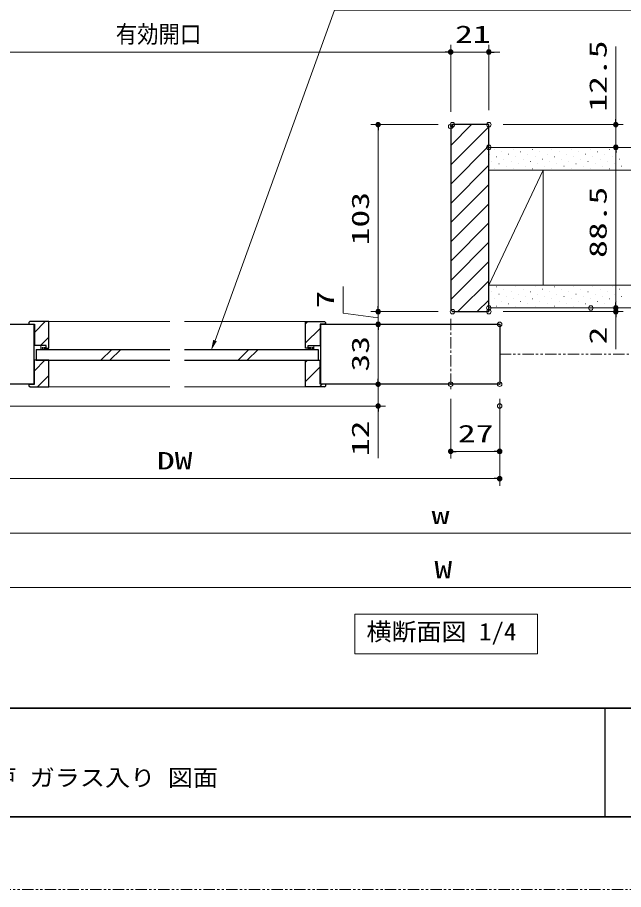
# Model space of a CAD drawing. Units: millimetres, scale not verified. Extents: x -1306 to 1306, y -607 to 607.
# Drawn here: x -596.8 to -262.7, y -594 to -113.6 of the extents above; entities that cross this region are included whole.
import ezdxf
from ezdxf.enums import TextEntityAlignment as Align

# ---------------------------------------------------------------- set-up
doc = ezdxf.new("R2010")
doc.units = ezdxf.units.MM
doc.header["$LTSCALE"] = 5
doc.header["$PDMODE"] = 32
doc.header["$PDSIZE"] = 2.5
for name, pattern in [('USER1', [2.5, 1.25, -0.25, 0.25, -0.25, 0.25, -0.25]), ('USER2', [0.375, 0.25, -0.125]), ('USER3', [2, 1.25, -0.25, 0.25, -0.25])]:
    doc.linetypes.add(name, pattern=pattern)
for name, color, linetype, lineweight in [('0-1_線(黄)', 2, 'Continuous', 15), ('0-3_陰線', 4, 'USER1', 9), ('0-8_二点鎖線', 4, 'USER1', 9), ('0-B_点線(水)', 6, 'USER2', 9), ('0-C_中心線', 3, 'USER3', 9), ('0-D_線(白)', 7, 'Continuous', 30), ('1-0_線(水)', 4, 'Continuous', 9), ('1-1_寸法線', 3, 'Continuous', 13), ('1-2_ハッチング', 6, 'Continuous', 9), ('1-4_DEFPOINTS', 7, 'Continuous', 5), ('1-5_0', 3, 'Continuous', 25), ('1-7_図面枠', 7, 'Continuous', 35)]:
    doc.layers.add(name, color=color, linetype=linetype, lineweight=lineweight)
doc.styles.add('ＭＳ ゴシック', font='')
doc.styles.get('ＭＳ ゴシック').set_extended_font_data('MS Gothic')

# ---------------------------------------------------------------- blocks, each defined once
blk = doc.blocks.new('_DOT')
at = {"layer": '1-5_0'}
blk.add_line((-2.5, 0), (-5, 0), dxfattribs=at)
for points in [[(0, 0), (-2.5, 0), (-2.48, 0.313)], [(0, 0), (-2.48, -0.313), (-2.5, 0)], [(0, 0), (-2.48, 0.313), (-2.421, 0.622)], [(0, 0), (-2.421, -0.622), (-2.48, -0.313)], [(0, 0), (-2.421, 0.622), (-2.324, 0.92)], [(0, 0), (-2.324, -0.92), (-2.421, -0.622)], [(0, 0), (-2.324, 0.92), (-2.191, 1.204)], [(0, 0), (-2.191, -1.204), (-2.324, -0.92)], [(0, 0), (-2.191, 1.204), (-2.023, 1.469)], [(0, 0), (-2.023, -1.469), (-2.191, -1.204)], [(0, 0), (-2.023, 1.469), (-1.822, 1.711)], [(0, 0), (-1.822, -1.711), (-2.023, -1.469)], [(0, 0), (-1.822, 1.711), (-1.594, 1.926)], [(0, 0), (-1.594, -1.926), (-1.822, -1.711)], [(0, 0), (-1.594, 1.926), (-1.34, 2.111)], [(0, 0), (-1.34, -2.111), (-1.594, -1.926)], [(0, 0), (-1.34, 2.111), (-1.064, 2.262)], [(0, 0), (-1.064, -2.262), (-1.34, -2.111)], [(0, 0), (-1.064, 2.262), (-0.773, 2.378)], [(0, 0), (-0.773, -2.378), (-1.064, -2.262)], [(0, 0), (-0.773, 2.378), (-0.468, 2.456)], [(0, 0), (-0.468, -2.456), (-0.773, -2.378)], [(0, 0), (-0.468, 2.456), (-0.157, 2.495)], [(0, 0), (-0.157, -2.495), (-0.468, -2.456)], [(0, 0), (-0.157, 2.495), (0.157, 2.495)], [(0, 0), (0.157, -2.495), (-0.157, -2.495)], [(0, 0), (0.157, 2.495), (0.468, 2.456)], [(0, 0), (0.468, 2.456), (0.773, 2.378)], [(0, 0), (0.773, 2.378), (1.064, 2.262)], [(0, 0), (1.064, 2.262), (1.34, 2.111)], [(0, 0), (1.34, 2.111), (1.594, 1.926)], [(0, 0), (1.594, 1.926), (1.822, 1.711)], [(0, 0), (1.822, 1.711), (2.023, 1.469)], [(0, 0), (2.023, 1.469), (2.191, 1.204)], [(0, 0), (2.191, 1.204), (2.324, 0.92)], [(0, 0), (2.324, 0.92), (2.421, 0.622)], [(0, 0), (2.421, 0.622), (2.48, 0.313)], [(0, 0), (2.48, 0.313), (2.5, 0)], [(0, 0), (0.468, -2.456), (0.157, -2.495)], [(0, 0), (0.773, -2.378), (0.468, -2.456)], [(0, 0), (1.064, -2.262), (0.773, -2.378)], [(0, 0), (1.34, -2.111), (1.064, -2.262)], [(0, 0), (1.594, -1.926), (1.34, -2.111)], [(0, 0), (1.822, -1.711), (1.594, -1.926)], [(0, 0), (2.023, -1.469), (1.822, -1.711)], [(0, 0), (2.191, -1.204), (2.023, -1.469)], [(0, 0), (2.324, -0.92), (2.191, -1.204)], [(0, 0), (2.421, -0.622), (2.324, -0.92)], [(0, 0), (2.48, -0.313), (2.421, -0.622)], [(0, 0), (2.5, 0), (2.48, -0.313)]]:
    blk.add_solid(points, dxfattribs=at)

msp = doc.modelspace()

# ---------------------------------------------------------------- linework, layer by layer
at = {"layer": '0-1_線(黄)'}
for p, q in [((-336.991, -185.13), (-182.018, -185.13)), ((-306.991, -197.63), (-336.991, -261.13)), ((-336.991, -197.63), (-182.018, -197.63)), ((-306.991, -197.63), (-306.991, -261.13)), ((-336.991, -261.13), (-182.018, -261.13)), ((-336.991, -273.63), (-182.018, -273.63))]:
    msp.add_line(p, q, dxfattribs=at)
msp.add_lwpolyline([(-410.913, -442.255), (-310.168, -442.255), (-310.168, -464.09), (-410.913, -464.09)], close=True, dxfattribs=at)
at = {"layer": '0-3_陰線'}
msp.add_line((387.036, -594), (-1292.964, -594), dxfattribs=at)
at = {"layer": '0-8_二点鎖線'}
msp.add_line((-330.991, -299.13), (-182.018, -299.13), dxfattribs=at)
at = {"layer": '0-B_点線(水)'}
for p, q in [((-583.818, -296.43), (-583.818, -294.33)), ((-583.193, -296.43), (-583.193, -294.33)), ((-582.568, -296.43), (-582.568, -294.33)), ((-581.943, -296.43), (-581.943, -294.33)), ((-581.318, -296.43), (-581.318, -294.33)), ((-436.456, -296.43), (-436.456, -294.33)), ((-435.831, -296.43), (-435.831, -294.33)), ((-435.206, -296.43), (-435.206, -294.33)), ((-434.581, -296.43), (-434.581, -294.33)), ((-433.956, -296.43), (-433.956, -294.33))]:
    msp.add_line(p, q, dxfattribs=at)
at = {"layer": '0-C_中心線'}
msp.add_line((-357.991, -279.63), (-357.991, -319.63), dxfattribs=at)
at = {"layer": '0-D_線(白)'}
for p, q in [((-356.991, -172.63), (-357.991, -173.63)), ((-357.991, -173.63), (-357.991, -274.63)), ((-336.991, -273.63), (-336.941, -273.63)), ((-357.991, -274.63), (-356.991, -275.63)), ((-356.991, -275.63), (-336.991, -275.63)), ((-686.468, -282.63), (-587.468, -282.63)), ((-589.968, -281.13), (-590.468, -281.63)), ((-590.468, -281.63), (-590.468, -282.63)), ((-587.718, -282.63), (-587.718, -315.63)), ((-429.991, -282.63), (-330.991, -282.63)), ((-429.741, -282.63), (-429.741, -315.63)), ((-427.491, -281.13), (-426.991, -281.63)), ((-426.991, -281.63), (-426.991, -282.63)), ((-586.468, -296.43), (-512.73, -296.43)), ((-504.73, -296.43), (-430.991, -296.43)), ((-430.991, -296.43), (-430.991, -302.43)), ((-504.73, -302.43), (-429.991, -302.43)), ((-587.468, -315.63), (-686.468, -315.63)), ((-590.468, -315.63), (-590.468, -316.63)), ((-589.968, -317.13), (-590.468, -316.63)), ((-427.491, -317.13), (-426.991, -316.63)), ((-426.991, -315.63), (-426.991, -316.63))]:
    msp.add_line(p, q, dxfattribs=at)
for points in [[(-336.991, -275.63), (-336.991, -172.63), (-356.991, -172.63)], [(-590.468, -282.63), (-587.468, -282.63), (-587.468, -294.33)], [(-580.968, -295.83), (-579.468, -295.83), (-579.468, -281.13), (-589.968, -281.13)], [(-436.491, -295.83), (-437.991, -295.83), (-437.991, -281.13), (-427.491, -281.13)], [(-330.991, -282.63), (-330.991, -315.63), (-429.991, -315.63)], [(-426.991, -282.63), (-429.991, -282.63), (-429.991, -294.33)], [(-580.968, -295.83), (-580.968, -294.33), (-587.468, -294.33)], [(-586.468, -296.43), (-586.468, -302.43), (-512.73, -302.43)], [(-580.968, -295.83), (-580.968, -294.33), (-583.968, -294.33)], [(-436.491, -295.83), (-436.491, -294.33), (-429.991, -294.33)], [(-436.491, -295.83), (-436.491, -294.33), (-433.491, -294.33)], [(-590.468, -315.63), (-587.468, -315.63), (-587.468, -302.43)], [(-589.968, -317.13), (-579.468, -317.13), (-579.468, -302.43), (-587.468, -302.43)], [(-427.491, -317.13), (-437.991, -317.13), (-437.991, -302.43), (-429.991, -302.43)], [(-426.991, -315.63), (-429.991, -315.63), (-429.991, -302.43)]]:
    msp.add_lwpolyline(points, dxfattribs=at)
at = {"layer": '1-0_線(水)'}
for p, q in [((-579.468, -281.13), (-512.73, -281.13)), ((-437.991, -281.13), (-504.73, -281.13)), ((-583.968, -294.33), (-583.968, -296.43)), ((-580.968, -295.83), (-580.968, -296.43)), ((-550.797, -302.43), (-544.797, -296.43)), ((-545.797, -302.43), (-539.797, -296.43)), ((-475.193, -302.43), (-469.193, -296.43)), ((-470.193, -302.43), (-464.193, -296.43)), ((-436.491, -295.83), (-436.491, -296.43)), ((-433.491, -294.33), (-433.491, -296.43)), ((-579.468, -317.13), (-512.73, -317.13)), ((-437.991, -317.13), (-504.73, -317.13))]:
    msp.add_line(p, q, dxfattribs=at)
at = {"layer": '1-1_寸法線'}
for p, q in [((-357.991, -165.63), (-357.991, -128.63)), ((-357.991, -165.63), (-357.991, -128.63)), ((-336.991, -164.63), (-336.991, -128.63)), ((-266.991, -169.63), (-266.991, -129.583)), ((-679.468, -132.63), (-360.991, -132.63)), ((-360.991, -132.63), (-363.991, -132.63)), ((-357.991, -132.63), (-336.991, -132.63)), ((-333.991, -132.63), (-330.991, -132.63)), ((-364.991, -172.63), (-401.991, -172.63)), ((-328.991, -172.63), (-262.991, -172.63)), ((-266.991, -185.13), (-266.991, -172.63)), ((-397.991, -175.63), (-397.991, -272.63)), ((-328.991, -185.13), (-262.991, -185.13)), ((-274.991, -185.13), (-270.991, -185.13)), ((-266.991, -188.13), (-266.991, -191.13)), ((-266.991, -188.13), (-266.991, -270.63)), ((-266.991, -270.63), (-266.991, -267.63)), ((-397.991, -272.63), (-397.991, -269.63)), ((-328.991, -273.63), (-262.991, -273.63)), ((-272.754, -273.63), (-262.991, -273.63)), ((-266.991, -273.63), (-266.991, -275.63)), ((-364.991, -275.63), (-401.991, -275.63)), ((-364.991, -275.63), (-401.991, -275.63)), ((-397.991, -275.63), (-397.991, -282.63)), ((-397.991, -275.63), (-397.991, -282.63)), ((-328.991, -275.63), (-262.991, -275.63)), ((-266.991, -278.63), (-266.991, -296.297)), ((-338.991, -282.63), (-401.991, -282.63)), ((-338.991, -282.63), (-401.991, -282.63)), ((-397.991, -285.63), (-397.991, -288.63)), ((-397.991, -285.63), (-397.991, -312.63)), ((-397.991, -312.63), (-397.991, -309.63)), ((-405.991, -315.63), (-401.991, -315.63)), ((-338.991, -315.63), (-401.991, -315.63)), ((-397.991, -315.63), (-397.991, -327.63)), ((-357.991, -323.63), (-357.991, -356.63)), ((-330.991, -323.63), (-330.991, -356.63)), ((-679.468, -327.63), (-393.991, -327.63)), ((-397.991, -330.63), (-397.991, -356.392)), ((-330.991, -335.63), (-330.991, -371.63)), ((-354.991, -352.63), (-333.991, -352.63)), ((-683.468, -367.63), (-333.991, -367.63)), ((-683.468, -397.63), (-43.046, -397.63)), ((-700.468, -427.63), (-22.046, -427.63))]:
    msp.add_line(p, q, dxfattribs=at)
for points in [[(-166.495, -109.504), (-422.058, -109.504), (-487.908, -291.552)], [(-397.991, -279.13), (-417.317, -276.45), (-417.317, -261.784)]]:
    msp.add_lwpolyline(points, dxfattribs=at)
msp.add_solid([(-490.111, -297.133), (-488.877, -291.17), (-486.939, -291.935)], dxfattribs=at)
at = {"layer": '1-2_ハッチング'}
for p, q in [((-357.991, -184.163), (-346.458, -172.63)), ((-357.991, -194.77), (-336.991, -173.77)), ((-357.991, -205.377), (-336.991, -184.377)), ((-334.034, -186.299), (-333.984, -186.299)), ((-323.428, -186.299), (-323.378, -186.299)), ((-312.821, -186.299), (-312.771, -186.299)), ((-302.215, -186.299), (-302.165, -186.299)), ((-291.608, -186.299), (-291.558, -186.299)), ((-281.001, -186.299), (-280.951, -186.299)), ((-270.395, -186.299), (-270.345, -186.299)), ((-336.686, -188.95), (-336.636, -188.95)), ((-332.709, -190.276), (-332.659, -190.276)), ((-330.057, -187.625), (-330.007, -187.625)), ((-328.731, -191.602), (-328.681, -191.602)), ((-326.079, -188.95), (-326.029, -188.95)), ((-322.102, -190.276), (-322.052, -190.276)), ((-319.45, -187.625), (-319.4, -187.625)), ((-318.125, -191.602), (-318.075, -191.602)), ((-315.473, -188.95), (-315.423, -188.95)), ((-311.495, -190.276), (-311.445, -190.276)), ((-308.844, -187.625), (-308.794, -187.625)), ((-307.518, -191.602), (-307.468, -191.602)), ((-304.866, -188.95), (-304.816, -188.95)), ((-300.889, -190.276), (-300.839, -190.276)), ((-298.237, -187.625), (-298.187, -187.625)), ((-296.911, -191.602), (-296.861, -191.602)), ((-294.26, -188.95), (-294.21, -188.95)), ((-290.282, -190.276), (-290.232, -190.276)), ((-287.631, -187.625), (-287.581, -187.625)), ((-286.305, -191.602), (-286.255, -191.602)), ((-283.653, -188.95), (-283.603, -188.95)), ((-279.676, -190.276), (-279.626, -190.276)), ((-277.024, -187.625), (-276.974, -187.625)), ((-275.698, -191.602), (-275.648, -191.602)), ((-273.046, -188.95), (-272.996, -188.95)), ((-269.069, -190.276), (-269.019, -190.276)), ((-266.417, -187.625), (-266.367, -187.625)), ((-265.092, -191.602), (-265.042, -191.602)), ((-357.991, -215.983), (-336.991, -194.983)), ((-335.36, -192.928), (-335.31, -192.928)), ((-334.034, -196.905), (-333.984, -196.905)), ((-331.383, -194.254), (-331.333, -194.254)), ((-327.405, -195.579), (-327.355, -195.579)), ((-324.754, -192.928), (-324.704, -192.928)), ((-323.428, -196.905), (-323.378, -196.905)), ((-320.776, -194.254), (-320.726, -194.254)), ((-316.799, -195.579), (-316.749, -195.579)), ((-314.147, -192.928), (-314.097, -192.928)), ((-312.821, -196.905), (-312.771, -196.905)), ((-310.17, -194.254), (-310.12, -194.254)), ((-306.192, -195.579), (-306.142, -195.579)), ((-303.54, -192.928), (-303.49, -192.928)), ((-302.215, -196.905), (-302.165, -196.905)), ((-299.563, -194.254), (-299.513, -194.254)), ((-295.585, -195.579), (-295.535, -195.579)), ((-292.934, -192.928), (-292.884, -192.928)), ((-291.608, -196.905), (-291.558, -196.905)), ((-288.956, -194.254), (-288.906, -194.254)), ((-284.979, -195.579), (-284.929, -195.579)), ((-282.327, -192.928), (-282.277, -192.928)), ((-281.001, -196.905), (-280.951, -196.905)), ((-278.35, -194.254), (-278.3, -194.254)), ((-274.372, -195.579), (-274.322, -195.579)), ((-271.721, -192.928), (-271.671, -192.928)), ((-270.395, -196.905), (-270.345, -196.905)), ((-267.743, -194.254), (-267.693, -194.254)), ((-263.766, -195.579), (-263.716, -195.579)), ((-357.991, -226.59), (-336.991, -205.59)), ((-357.991, -237.196), (-336.991, -216.196)), ((-357.991, -247.803), (-336.991, -226.803)), ((-357.991, -258.41), (-336.991, -237.41)), ((-357.991, -269.016), (-336.991, -248.016)), ((-353.998, -275.63), (-336.991, -258.623)), ((-332.709, -262.022), (-332.659, -262.022)), ((-328.731, -263.348), (-328.681, -263.348)), ((-322.102, -262.022), (-322.052, -262.022)), ((-318.125, -263.348), (-318.075, -263.348)), ((-311.495, -262.022), (-311.445, -262.022)), ((-307.518, -263.348), (-307.468, -263.348)), ((-300.889, -262.022), (-300.839, -262.022)), ((-296.911, -263.348), (-296.861, -263.348)), ((-290.282, -262.022), (-290.232, -262.022)), ((-286.305, -263.348), (-286.255, -263.348)), ((-279.676, -262.022), (-279.626, -262.022)), ((-275.698, -263.348), (-275.648, -263.348)), ((-269.069, -262.022), (-269.019, -262.022)), ((-265.092, -263.348), (-265.042, -263.348)), ((-335.36, -264.674), (-335.31, -264.674)), ((-334.034, -268.652), (-333.984, -268.652)), ((-331.383, -266), (-331.333, -266)), ((-327.405, -267.326), (-327.355, -267.326)), ((-324.754, -264.674), (-324.704, -264.674)), ((-323.428, -268.652), (-323.378, -268.652)), ((-320.776, -266), (-320.726, -266)), ((-316.799, -267.326), (-316.749, -267.326)), ((-314.147, -264.674), (-314.097, -264.674)), ((-312.821, -268.652), (-312.771, -268.652)), ((-310.17, -266), (-310.12, -266)), ((-306.192, -267.326), (-306.142, -267.326)), ((-303.54, -264.674), (-303.49, -264.674)), ((-302.215, -268.652), (-302.165, -268.652)), ((-299.563, -266), (-299.513, -266)), ((-295.585, -267.326), (-295.535, -267.326)), ((-292.934, -264.674), (-292.884, -264.674)), ((-291.608, -268.652), (-291.558, -268.652)), ((-288.956, -266), (-288.906, -266)), ((-284.979, -267.326), (-284.929, -267.326)), ((-282.327, -264.674), (-282.277, -264.674)), ((-281.001, -268.652), (-280.951, -268.652)), ((-278.35, -266), (-278.3, -266)), ((-274.372, -267.326), (-274.322, -267.326)), ((-271.721, -264.674), (-271.671, -264.674)), ((-270.395, -268.652), (-270.345, -268.652)), ((-267.743, -266), (-267.693, -266)), ((-263.766, -267.326), (-263.716, -267.326)), ((-343.392, -275.63), (-336.991, -269.229)), ((-336.686, -271.303), (-336.636, -271.303)), ((-332.709, -272.629), (-332.659, -272.629)), ((-330.057, -269.977), (-330.007, -269.977)), ((-326.079, -271.303), (-326.029, -271.303)), ((-322.102, -272.629), (-322.052, -272.629)), ((-319.45, -269.977), (-319.4, -269.977)), ((-315.473, -271.303), (-315.423, -271.303)), ((-311.495, -272.629), (-311.445, -272.629)), ((-308.844, -269.977), (-308.794, -269.977)), ((-304.866, -271.303), (-304.816, -271.303)), ((-300.889, -272.629), (-300.839, -272.629)), ((-298.237, -269.977), (-298.187, -269.977)), ((-294.26, -271.303), (-294.21, -271.303)), ((-290.282, -272.629), (-290.232, -272.629)), ((-287.631, -269.977), (-287.581, -269.977)), ((-283.653, -271.303), (-283.603, -271.303)), ((-279.676, -272.629), (-279.626, -272.629)), ((-277.024, -269.977), (-276.974, -269.977)), ((-273.046, -271.303), (-272.996, -271.303)), ((-269.069, -272.629), (-269.019, -272.629)), ((-266.417, -269.977), (-266.367, -269.977)), ((-587.468, -287.052), (-581.546, -281.13)), ((-437.991, -282.296), (-436.826, -281.13)), ((-427.719, -282.63), (-426.991, -281.902)), ((-437.991, -292.902), (-429.991, -284.902)), ((-584.139, -294.33), (-579.468, -289.659)), ((-587.468, -308.266), (-581.633, -302.43)), ((-437.991, -303.509), (-436.912, -302.43)), ((-437.991, -314.115), (-429.991, -306.115)), ((-585.726, -317.13), (-579.468, -310.872)), ((-430.399, -317.13), (-428.899, -315.63))]:
    msp.add_line(p, q, dxfattribs=at)
at = {"layer": '1-4_DEFPOINTS'}
for p in [(-357.991, -132.63), (-336.991, -132.63), (-357.991, -173.63), (-356.991, -172.63), (-336.991, -172.63), (-336.991, -172.63), (-336.991, -185.13), (-266.991, -185.13), (-266.991, -185.13), (-336.991, -273.63), (-280.754, -273.63), (-266.991, -273.63), (-397.991, -275.63), (-356.991, -275.63), (-336.991, -275.63), (-266.991, -275.63), (-397.991, -282.63), (-330.991, -282.63), (-397.991, -315.63), (-397.991, -315.63), (-397.991, -315.63), (-357.991, -315.63), (-330.991, -315.63), (-330.991, -315.63), (-330.991, -327.63), (-330.991, -352.63), (-330.991, -367.63)]:
    msp.add_point(p, dxfattribs=at)
at = {"layer": '1-5_0', "color": 7}
msp.add_line((-272.964, -494), (-272.964, -554), dxfattribs=at)
at = {"layer": '1-7_図面枠'}
msp.add_line((-1252.964, -494), (347.036, -494), dxfattribs=at)
msp.add_lwpolyline([(-1252.964, -554), (347.036, -554), (347.036, 554), (-1252.964, 554)], close=True, dxfattribs=at)

# ---------------------------------------------------------------- block references
at = {"layer": '1-1_寸法線', "xscale": 0.6, "yscale": 0.6}
for p in [(-357.991, -132.63), (-357.991, -132.63), (-330.991, -352.63), (-330.991, -367.63)]:
    msp.add_blockref('_DOT', p, dxfattribs=at)
for p, rotation in [((-336.991, -132.63), 180), ((-397.991, -172.63), 90), ((-266.991, -172.63), 270), ((-266.991, -185.13), 90), ((-266.991, -185.13), 90), ((-397.991, -275.63), 270), ((-397.991, -275.63), 270), ((-266.991, -273.63), 270), ((-266.991, -273.63), 270), ((-266.991, -275.63), 90), ((-397.991, -282.63), 90), ((-397.991, -282.63), 90), ((-397.991, -315.63), 270), ((-397.991, -315.63), 270), ((-397.991, -327.63), 90), ((-357.991, -352.63), 180)]:
    msp.add_blockref('_DOT', p, dxfattribs=dict(at, rotation=rotation))

# ---------------------------------------------------------------- texts
at = {"layer": '0-1_線(黄)', "style": 'ＭＳ ゴシック', "width": 1.05}
msp.add_text('横断面図 1/4', height=9.621, dxfattribs=at).set_placement((-404.385, -459.633), align=Align.BOTTOM_LEFT)
at = {"layer": '1-1_寸法線', "style": 'ＭＳ ゴシック'}
for s, width, p in [('有効開口', 0.9, (-542.593, -130.481)), ('21', 1.5, (-355.586, -130.481)), ('27', 1.5, (-354.015, -350.481)), ('DW', 1.5, (-519.92, -365.481)), ('w', 1.5, (-368.495, -395.481)), ('W', 1.5, (-366.971, -425.481))]:
    msp.add_text(s, height=9.604, dxfattribs=dict(at, width=width)).set_placement(p, align=Align.BOTTOM_LEFT)
at = {"layer": '1-1_寸法線', "style": 'ＭＳ ゴシック', "width": 1.5}
for s, p in [('12.5', (-269.141, -165.487)), ('103', (-400.141, -239.13)), ('88.5', (-269.141, -246.047)), ('7', (-419.466, -273.879)), ('2', (-269.141, -293.725)), ('33', (-400.141, -308.654)), ('12', (-400.141, -355.249))]:
    msp.add_text(s, height=9.604, rotation=90, dxfattribs=at).set_placement(p, align=Align.BOTTOM_LEFT)
at = {"layer": '1-7_図面枠', "style": 'ＭＳ ゴシック', "width": 1.1}
msp.add_text('ノッポ H2700 W1645・1745   D155 片引き戸 ガラス入り 図面', height=9.236, dxfattribs=at).set_placement((-873.76, -539.776), align=Align.BOTTOM_LEFT)

doc.saveas('drawing.dxf')
